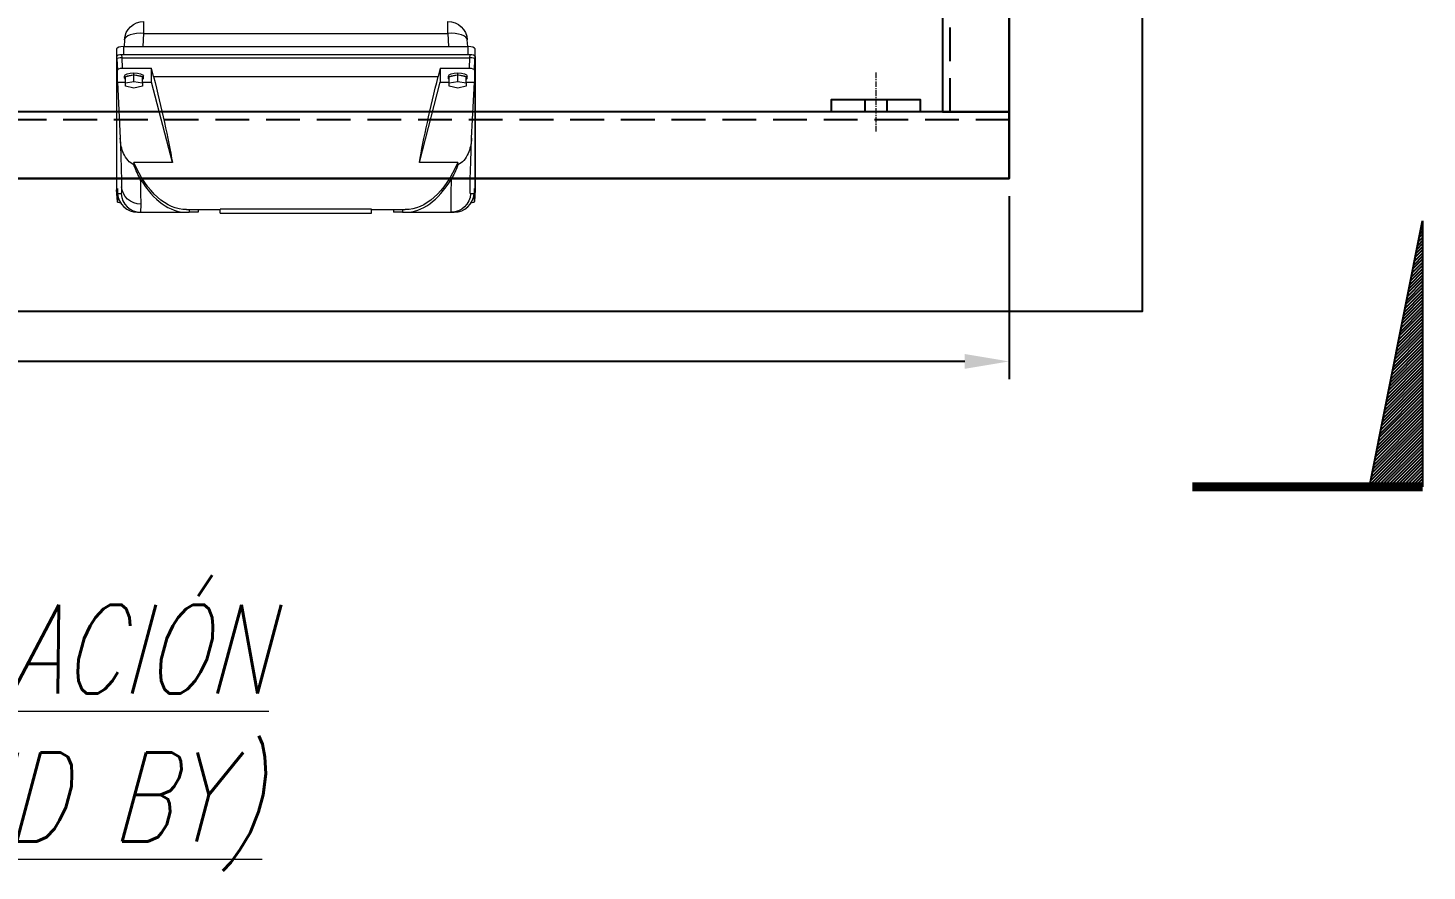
# Model space of a CAD drawing. Header units: millimetres. Extents: x -2122 to 22797, y 3569 to 89276.
# Drawn here: x 21220 to 22797, y 7873 to 8823 of the extents above; entities that cross this region are included whole.
import ezdxf

# ---------------------------------------------------------------- set-up
doc = ezdxf.new("R2010")
doc.units = ezdxf.units.MM
doc.header["$LTSCALE"] = 20
doc.linetypes.add('CENTER', pattern=[2, 1.25, -0.25, 0.25, -0.25])
doc.linetypes.add('HIDDEN', pattern=[9.525, 6.35, -3.175])
for name, color, linetype in [('IA-DIM', 7, 'Continuous'), ('IA-EJES', 4, 'CENTER'), ('IA-ESTRUCTURAS', 2, 'Continuous'), ('IA-SEGM', 1, 'HIDDEN'), ('IA-SIMBOLS', 2, 'Continuous')]:
    doc.layers.add(name, color=color, linetype=linetype)
doc.layers.add('IA-TITLE', color=6, linetype='Continuous', lineweight=13)
doc.layers.add('IA-TRAZ', color=8, linetype='Continuous', lineweight=5)
doc.styles.add('ING-AMB', font='romans.shx', dxfattribs={"width": 0.75, "oblique": 15})
doc.dimstyles.new('ING-AMB 20', dxfattribs={"dimscale": 20, "dimtxt": 3, "dimasz": 2.5, "dimexe": 1, "dimexo": 1, "dimgap": 1, "dimtad": 1, "dimdec": 0, "dimzin": 0, "dimdsep": 46, "dimtxsty": 'ING-AMB', "dimcen": 0.1, "dimclrd": 7, "dimclre": 7, "dimclrt": 2, "dimadec": 0, "dimazin": 0, "dimtfac": 1, "dimtdec": 0, "dimtmove": 0, "dimatfit": 0, "dimfxl": 1.25, "dimtolj": 1, "dimtzin": 0, "dimarcsym": 1})

# ---------------------------------------------------------------- blocks, each defined once
blk = doc.blocks.new('*D72')
at = {"layer": 'Defpoints', "color": 0, "transparency": 16777216}
for p in [(19431.3, 8653.2), (22326.3, 8653.2), (19431.3, 8447.1)]:
    blk.add_point(p, dxfattribs=at)
at = {"layer": 'IA-DIM', "color": 7, "lineweight": -2, "transparency": 16777216}
for p, q in [((19431.3, 8633.2), (19431.3, 8427.1)), ((22326.3, 8633.2), (22326.3, 8427.1)), ((22276.3, 8447.1), (19481.3, 8447.1))]:
    blk.add_line(p, q, dxfattribs=at)
at = {"layer": 'IA-DIM', "color": 7, "transparency": 16777216}
for points in [[(19481.3, 8455.5), (19481.3, 8438.8), (19431.3, 8447.1)], [(22276.3, 8455.5), (22276.3, 8438.8), (22326.3, 8447.1)]]:
    blk.add_solid(points, dxfattribs=at)
at = {"layer": 'IA-DIM', "color": 2, "transparency": 16777216, "insert": (20878.8, 8497.1), "char_height": 60, "attachment_point": 5, "style": 'ING-AMB'}
blk.add_mtext('\\A1;2895', dxfattribs=at)
blk = doc.blocks.new('A$C9f9da7af')
at = {"color": 0, "linetype": 'Continuous', "lineweight": 0}
for p, q in [((-2846.6, -2652), (-2833.2, -2651.3)), ((-2833.2, -2651.3), (-2846.5, -2652)), ((-2846.5, -2652), (-2831.7, -2652)), ((-2831.7, -2652), (-2837.7, -2652.4)), ((-2837.7, -2652.4), (-2837.7, -2656.3)), ((-2832.6, -2651.3), (-2833.2, -2651.3)), ((-2683.9, -2651.3), (-2832.6, -2651.3)), ((-2832.4, -2651.3), (-2684, -2651.3)), ((-2775.3, -2655.3), (-2712.1, -2652)), ((-2716.7, -2661.3), (-2718.6, -2670.8)), ((-2712.9, -2661.3), (-2716.7, -2661.3)), ((-2712.9, -2661.3), (-2705.6, -2661.3)), ((-2711.1, -2670.8), (-2712.9, -2661.3)), ((-2698.4, -2652), (-2712.1, -2652)), ((-2712.1, -2661.3), (-2712.1, -2652)), ((-2707.5, -2660.2), (-2705.1, -2660.2)), ((-2705.5, -2662), (-2705.6, -2661.3)), ((-2703.9, -2670), (-2705.5, -2662)), ((-2698.4, -2652), (-2685.7, -2651.4)), ((-2684.5, -2657.4), (-2696.2, -2657.9)), ((-2696.2, -2690.5), (-2696.2, -2657.9)), ((-2685.7, -2651.4), (-2683.2, -2651.3)), ((-2681.2, -2657.3), (-2684.5, -2657.5)), ((-2684.5, -3049.1), (-2684.5, -2657.5)), ((-2684, -2651.3), (-2674.6, -2651.3)), ((-2683.2, -2651.3), (-2683.9, -2651.3)), ((-2681.2, -2657.3), (-2681.2, -3049.3)), ((-2671.9, -2659.3), (-2681.2, -2659.3)), ((-2671.9, -3047.3), (-2671.9, -2659.3)), ((-2671.9, -2659.6), (-2664.4, -2660.1)), ((-2858.6, -2678.3), (-2858.6, -2674.7)), ((-2858.6, -2730), (-2858.6, -2678.3)), ((-2805.1, -2670.6), (-2802.7, -2670.7)), ((-2802.7, -2670.7), (-2802.7, -2714.1)), ((-2718.6, -2670.8), (-2716.7, -2680.3)), ((-2716.7, -2680.3), (-2712.9, -2680.3)), ((-2712.9, -2680.3), (-2711.1, -2670.8)), ((-2712.9, -2680.3), (-2705.6, -2680.3)), ((-2712.1, -2690.5), (-2712.1, -2680.3)), ((-2711.1, -2670.8), (-2703.7, -2670.8)), ((-2705.6, -2680.3), (-2705.5, -2679.5)), ((-2705.5, -2679.5), (-2703.9, -2671.5)), ((-2703.7, -2670.8), (-2703.9, -2670)), ((-2703.9, -2671.5), (-2703.7, -2670.8)), ((-2703.7, -2670.8), (-2701.5, -2670.8)), ((-2802.7, -2714.1), (-2712.1, -2690.5)), ((-2696.2, -2690.5), (-2712.1, -2690.5)), ((-2707.5, -2681.3), (-2705.1, -2681.3)), ((-2696.2, -2690.5), (-2705.6, -2692.9)), ((-2705.6, -3013.7), (-2705.6, -2692.9)), ((-2657, -2682), (-2671.9, -2681.2)), ((-2657, -3024.5), (-2657, -2682)), ((-2657, -2682), (-2643.6, -2682)), ((-2858.6, -2733.2), (-2858.6, -2730)), ((-2855.6, -2733.2), (-2858.6, -2733.2)), ((-2858.6, -2733.2), (-2858.6, -2743.3)), ((-2855.6, -2743.3), (-2858.6, -2743.3)), ((-2855.6, -2768.1), (-2855.6, -2730)), ((-2859.6, -2768.1), (-2855.1, -2768.1)), ((-2859.6, -2938.5), (-2859.6, -2768.1)), ((-2855.1, -2768.1), (-2855.1, -2938.5)), ((-2859.6, -2938.5), (-2855.1, -2938.5)), ((-2855.6, -2976.5), (-2855.6, -2938.5)), ((-2855.6, -2963.3), (-2858.6, -2963.3)), ((-2858.6, -2963.3), (-2858.6, -2973.4)), ((-2855.6, -2973.4), (-2858.6, -2973.4)), ((-2858.6, -2976.5), (-2858.6, -2973.4)), ((-2858.6, -3028.2), (-2858.6, -2976.5)), ((-2802.7, -2992.5), (-2802.7, -3035.8)), ((-2802.7, -2992.5), (-2712.1, -3016)), ((-2716.7, -3026.3), (-2718.6, -3035.8)), ((-2712.9, -3026.3), (-2716.7, -3026.3)), ((-2712.9, -3026.3), (-2705.6, -3026.3)), ((-2711.1, -3035.8), (-2712.9, -3026.3)), ((-2712.1, -3016), (-2696.2, -3016)), ((-2712.1, -3026.3), (-2712.1, -3016)), ((-2707.5, -3025.2), (-2705.1, -3025.2)), ((-2705.6, -3013.7), (-2696.2, -3016)), ((-2705.5, -3027), (-2705.6, -3026.3)), ((-2703.9, -3035), (-2705.5, -3027)), ((-2696.2, -3048.6), (-2696.2, -3016)), ((-2671.9, -3025.4), (-2657, -3024.5)), ((-2657, -3024.5), (-2643.6, -3024.5)), ((-2858.6, -3031.9), (-2858.6, -3028.2)), ((-2802.7, -3035.8), (-2805.1, -3035.9)), ((-2718.6, -3035.8), (-2716.7, -3045.3)), ((-2712.9, -3045.3), (-2711.1, -3035.8)), ((-2711.1, -3035.8), (-2703.7, -3035.8)), ((-2705.5, -3044.5), (-2703.9, -3036.5)), ((-2703.7, -3035.8), (-2703.9, -3035)), ((-2703.9, -3036.5), (-2703.7, -3035.8)), ((-2703.7, -3035.8), (-2701.5, -3035.8)), ((-2833.2, -3055.3), (-2846.6, -3054.5)), ((-2831.7, -3054.5), (-2846.5, -3054.5)), ((-2846.5, -3054.5), (-2833.2, -3055.3)), ((-2837.7, -3050.2), (-2837.7, -3054.1)), ((-2837.7, -3054.1), (-2831.7, -3054.5)), ((-2832.6, -3055.3), (-2833.2, -3055.3)), ((-2683.9, -3055.3), (-2832.6, -3055.3)), ((-2684, -3055.3), (-2832.4, -3055.3)), ((-2712.1, -3054.5), (-2775.3, -3051.3)), ((-2716.7, -3045.3), (-2712.9, -3045.3)), ((-2712.9, -3045.3), (-2705.6, -3045.3)), ((-2712.1, -3054.5), (-2712.1, -3045.3)), ((-2712.1, -3054.5), (-2698.4, -3054.5)), ((-2707.5, -3046.3), (-2705.1, -3046.3)), ((-2705.6, -3045.3), (-2705.5, -3044.5)), ((-2685.7, -3055.1), (-2698.4, -3054.5)), ((-2696.2, -3048.6), (-2684.5, -3049.2)), ((-2683.2, -3055.3), (-2685.7, -3055.1)), ((-2684.5, -3049.1), (-2681.2, -3049.3)), ((-2674.6, -3055.3), (-2684, -3055.3)), ((-2683.2, -3055.3), (-2683.9, -3055.3)), ((-2681.2, -3047.3), (-2671.9, -3047.3)), ((-2664.4, -3046.5), (-2671.9, -3046.9))]:
    blk.add_line(p, q, dxfattribs=at)
for centre, start, end in [((-2665.6, -2682), 0, 86.7459), ((-2665.6, -3024.5), 273.2541, 0)]:
    blk.add_arc(centre, 22, start, end, dxfattribs=at)
at = {"color": 0, "linetype": 'Continuous', "lineweight": 0, "extrusion": (0, 0, -1)}
for centre, major_axis, ratio, start_param, end_param in [((-2836.6, -2674.4), (-15.5, -15.8), 0.987528, -5.494526, -3.972929), ((-2833.2, -2657.3), (-0.01, 6.01), 0.342019, -0.019079, 0.000363), ((-2832.4, -2659.3), (0, 8), 0.34202, -0.059517, 0), ((-2685.4, -2657.4), (0.31, -5.99), 0.158157, -3.123232, -1.570337), ((-2684, -2659.3), (0, 8), 0.34202, 0, 0.059517), ((-2683.2, -2657.3), (0, -6.01), 0.341759, -3.141834, -1.572864), ((-2674.6, -2659.3), (0, 8), 0.34202, 0, 1.570796), ((-2665.6, -2682), (1.2, 22), 0.390197, 0, 1.548615), ((-2705.6, -2730), (153, 0), 0.518632, -3.141593, -2.431142), ((-2705.6, -2976.5), (153, 0), 0.518632, -3.852044, -3.141593), ((-2665.6, -3024.5), (1.2, -22), 0.390197, -1.548615, 0), ((-2836.6, -3028.2), (-22, 0), 0.999839, -1.521597, 0), ((-2836.6, -3032.2), (15.5, -15.8), 0.987528, 0.831336, 2.352933), ((-2833.2, -3049.2), (-0.01, -6.01), 0.342019, -0.000363, 0.019079), ((-2832.4, -3047.3), (0, -8), 0.34202, 0, 0.059517), ((-2685.4, -3049.1), (-0.31, -5.99), 0.158157, -1.571256, -0.01836), ((-2684, -3047.3), (0, -8), 0.34202, -0.059517, 0), ((-2683.2, -3049.2), (0, 6.01), 0.341759, 1.572864, 3.141834), ((-2674.6, -3047.3), (0, -8), 0.34202, -1.570796, 0)]:
    blk.add_ellipse(centre, major_axis=major_axis, ratio=ratio, start_param=start_param, end_param=end_param, dxfattribs=at)
at = {"color": 0, "linetype": 'Continuous', "lineweight": 0}
for centre, major_axis, ratio, start_param, end_param in [((-2836.6, -2678.3), (-22, 0), 0.999839, -1.521597, 0), ((-2846.5, -2658.1), (-0.01, 6.01), 0.342019, -0.000363, 1.222588), ((-2706.7, -2649.9), (131, 6.5), 0.017881, 3.140712, 4.159947), ((-2707.5, -2670.8), (0, 10.6), 0.34202, -0.449938, 0.449938), ((-2707.5, -2670.8), (0, 10.6), 0.34202, -1.497136, -0.597259), ((-2705.1, -2670.8), (0, 10.6), 0.34202, -1.570796, 0), ((-2698.4, -2658.1), (0.05, 6.01), 0.363395, -1.550171, 0.002724), ((-2703.9, -2658.4), (19.4, 1.1), 0.308586, -0.016993, -0.000919), ((-2705.6, -2730), (150, 0), 0.518632, -4.008599, -3.141593), ((-2707.5, -2670.8), (0, -10.6), 0.34202, -0.449938, 0.449938), ((-2707.5, -2670.8), (0, 10.6), 0.34202, -2.544333, -1.644457), ((-2705.1, -2670.8), (0, -10.6), 0.34202, 0, 1.570796), ((-2705.6, -2679.1), (150, 38.1), 0.086139, -2.296444, -1.592654), ((-2705.6, -2976.5), (150, 0), 0.518632, -3.141593, -2.274586), ((-2705.6, -3027.4), (150, -38.1), 0.086139, 1.592654, 2.296444), ((-2828.7, -3027.8), (0, -22), 0.939693, -1.570796, -0.05236), ((-2707.5, -3035.8), (0, 10.5), 0.34202, -0.449938, 0.449938), ((-2707.5, -3035.8), (0, 10.6), 0.34202, -1.497136, -0.597259), ((-2705.1, -3035.8), (0, 10.6), 0.34202, -1.570796, 0), ((-2707.5, -3035.8), (0, 10.6), 0.34202, -2.544333, -1.644457), ((-2705.1, -3035.8), (0, -10.6), 0.34202, 0, 1.570796), ((-2846.5, -3048.5), (-0.01, -6.01), 0.342019, -1.222588, 0.000363), ((-2707.5, -3035.8), (0, -10.5), 0.34202, -0.449938, 0.449938), ((-2698.4, -3048.5), (-0.05, 6.01), 0.363395, -3.144317, -1.591421), ((-2703.9, -3048.1), (19.4, -1.1), 0.308592, 0.000919, 0.016993)]:
    blk.add_ellipse(centre, major_axis=major_axis, ratio=ratio, start_param=start_param, end_param=end_param, dxfattribs=at)
for points, knots in [([(-2775.3, -2655.3), (-2781.7, -2655.6), (-2787.4, -2656.9), (-2795.1, -2660.3), (-2797.8, -2662), (-2802.2, -2665.9), (-2803.9, -2668.1), (-2805.1, -2670.6)], [0.000001, 0.000001, 0.000001, 0.000001, 1.922444, 1.922444, 3.059819, 3.059819, 4.071033, 4.071033, 4.071033, 4.071033]), ([(-2821.6, -2678.3), (-2823.9, -2678.3), (-2826.1, -2678.4), (-2828.2, -2678.4), (-2832.1, -2678.5), (-2835.7, -2678.6), (-2838.9, -2678.6), (-2842.1, -2678.7), (-2845, -2678.7), (-2847.4, -2678.7), (-2849.9, -2678.7), (-2851.9, -2678.7), (-2853.6, -2678.7), (-2855.3, -2678.7), (-2856.5, -2678.6), (-2857.3, -2678.5), (-2858.2, -2678.5), (-2858.6, -2678.4), (-2858.6, -2678.3)], [2.7802077, 2.7802077, 2.7802077, 2.7802077, 2.8498142, 2.8498142, 2.8498142, 2.977983, 2.977983, 2.977983, 3.1061519, 3.1061519, 3.1061519, 3.2343208, 3.2343208, 3.2343208, 3.3624896, 3.3624896, 3.3624896, 3.4906585, 3.4906585, 3.4906585, 3.4906585]), ([(-2805.1, -2670.6), (-2808.2, -2671.7), (-2811.1, -2672.9), (-2816.6, -2675.5), (-2819.2, -2676.8), (-2821.6, -2678.3)], [-2.34411, -2.34411, -2.34411, -2.34411, -1.17226, -1.17226, 0, 0, 0, 0]), ([(-2858.6, -3028.2), (-2858.6, -3028.1), (-2857.8, -3028), (-2856.3, -3027.9), (-2854.7, -3027.9), (-2852.4, -3027.8), (-2849.4, -3027.8)], [5.9341195, 5.9341195, 5.9341195, 5.9341195, 6.1086524, 6.1086524, 6.1086524, 6.2831853, 6.2831853, 6.2831853, 6.2831853]), ([(-2849.4, -3027.8), (-2846.4, -3027.8), (-2842.8, -3027.9), (-2838.6, -3027.9), (-2834.3, -3028), (-2829.4, -3028.1), (-2824, -3028.2), (-2823.2, -3028.2), (-2822.4, -3028.3), (-2821.6, -3028.3)], [0, 0, 0, 0, 0.1685805, 0.1685805, 0.1685805, 0.3369884, 0.3369884, 0.3369884, 0.3613844, 0.3613844, 0.3613844, 0.3613844]), ([(-2821.6, -3028.3), (-2819.2, -3029.7), (-2816.6, -3031.1), (-2811.1, -3033.6), (-2808.2, -3034.8), (-2805.1, -3035.9)], [-2.346061, -2.346061, -2.346061, -2.346061, -1.173025, -1.173025, -0.000002, -0.000002, -0.000002, -0.000002]), ([(-2805.1, -3035.9), (-2803.9, -3038.4), (-2802.2, -3040.6), (-2797.8, -3044.6), (-2795.1, -3046.2), (-2787.5, -3049.7), (-2781.7, -3051), (-2775.3, -3051.3)], [0.000008, 0.000008, 0.000008, 0.000008, 0.834313, 0.834313, 1.758896, 1.758896, 3.342916, 3.342916, 3.342916, 3.342916]), ([(-2829.8, -3049.8), (-2832.4, -3049.8), (-2834.4, -3049.8), (-2835.7, -3049.9), (-2837, -3050), (-2837.7, -3050.1), (-2837.7, -3050.2)], [0, 0, 0, 0, 0.1745329, 0.1745329, 0.1745329, 0.3490659, 0.3490659, 0.3490659, 0.3490659]), ([(-2775.3, -3051.3), (-2781.4, -3051.1), (-2787.2, -3050.8), (-2792.7, -3050.7), (-2798.2, -3050.5), (-2803.4, -3050.3), (-2808, -3050.2), (-2812.7, -3050.1), (-2816.9, -3050), (-2820.5, -3049.9), (-2824.2, -3049.8), (-2827.3, -3049.8), (-2829.8, -3049.8)], [5.6130157, 5.6130157, 5.6130157, 5.6130157, 5.7787156, 5.7787156, 5.7787156, 5.9461085, 5.9461085, 5.9461085, 6.1134737, 6.1134737, 6.1134737, 6.2831853, 6.2831853, 6.2831853, 6.2831853])]:
    blk.add_open_spline(points, degree=3, knots=knots, dxfattribs=at)
blk = doc.blocks.new('*X23')
at = {"color": 0}
for p, q in [((11.132, 3), (13.665, 5.533)), ((11.309, 3), (13.886, 5.577)), ((11.485, 3), (14.107, 5.621)), ((11.662, 3), (14.328, 5.666)), ((11.839, 3), (14.549, 5.71)), ((12.016, 3), (14.77, 5.754)), ((12.192, 3), (14.99, 5.798)), ((12.369, 3), (15.211, 5.842)), ((12.546, 3), (15.432, 5.886)), ((12.723, 3), (15.653, 5.931)), ((12.899, 3), (15.874, 5.975)), ((13.076, 3), (16, 5.924)), ((13.253, 3), (16, 5.747)), ((13.43, 3), (16, 5.57)), ((7.95, 3), (9.687, 4.737)), ((8.127, 3), (9.908, 4.782)), ((8.303, 3), (10.129, 4.826)), ((8.48, 3), (10.35, 4.87)), ((8.657, 3), (10.571, 4.914)), ((8.834, 3), (10.792, 4.958)), ((9.01, 3), (11.013, 5.003)), ((9.187, 3), (11.234, 5.047)), ((9.364, 3), (11.455, 5.091)), ((9.541, 3), (11.676, 5.135)), ((9.718, 3), (11.897, 5.179)), ((9.894, 3), (12.118, 5.224)), ((10.071, 3), (12.339, 5.268)), ((10.248, 3), (12.56, 5.312)), ((10.425, 3), (12.781, 5.356)), ((10.601, 3), (13.002, 5.4)), ((10.778, 3), (13.223, 5.445)), ((10.955, 3), (13.444, 5.489)), ((13.607, 3), (16, 5.393)), ((13.783, 3), (16, 5.217)), ((13.96, 3), (16, 5.04)), ((14.137, 3), (16, 4.863)), ((4.945, 3), (5.931, 3.986)), ((5.121, 3), (6.152, 4.03)), ((5.298, 3), (6.373, 4.075)), ((5.475, 3), (6.594, 4.119)), ((5.652, 3), (6.815, 4.163)), ((5.828, 3), (7.036, 4.207)), ((6.005, 3), (7.257, 4.251)), ((6.182, 3), (7.477, 4.295)), ((6.359, 3), (7.698, 4.34)), ((6.536, 3), (7.919, 4.384)), ((6.712, 3), (8.14, 4.428)), ((6.889, 3), (8.361, 4.472)), ((7.066, 3), (8.582, 4.516)), ((7.243, 3), (8.803, 4.561)), ((7.419, 3), (9.024, 4.605)), ((7.596, 3), (9.245, 4.649)), ((7.773, 3), (9.466, 4.693)), ((14.314, 3), (16, 4.686)), ((14.49, 3), (16, 4.51)), ((14.667, 3), (16, 4.333)), ((14.844, 3), (16, 4.156)), ((15.021, 3), (16, 3.979)), ((1.763, 3), (1.953, 3.191)), ((1.939, 3), (2.174, 3.235)), ((2.116, 3), (2.395, 3.279)), ((2.293, 3), (2.616, 3.323)), ((2.47, 3), (2.837, 3.367)), ((2.646, 3), (3.058, 3.412)), ((2.823, 3), (3.279, 3.456)), ((3, 3), (3.5, 3.5)), ((3.177, 3), (3.721, 3.544)), ((3.354, 3), (3.942, 3.588)), ((3.53, 3), (4.163, 3.633)), ((3.707, 3), (4.384, 3.677)), ((3.884, 3), (4.605, 3.721)), ((4.061, 3), (4.826, 3.765)), ((4.237, 3), (5.047, 3.809)), ((4.414, 3), (5.268, 3.854)), ((4.591, 3), (5.489, 3.898)), ((4.768, 3), (5.71, 3.942)), ((15.198, 3), (16, 3.802)), ((15.374, 3), (16, 3.626)), ((15.551, 3), (16, 3.449)), ((15.728, 3), (16, 3.272)), ((1.055, 3), (1.069, 3.014)), ((1.232, 3), (1.29, 3.058)), ((1.409, 3), (1.511, 3.102)), ((1.586, 3), (1.732, 3.146)), ((15.905, 3), (16, 3.095))]:
    blk.add_line(p, q, dxfattribs=at)
blk = doc.blocks.new('FLECOR')
at = {"layer": 'IA-SIMBOLS'}
for p, q in [((0, -9.977), (-15, -12.977)), ((-15, -12.977), (0, -12.977))]:
    blk.add_line(p, q, dxfattribs=at)
at = {"layer": 'IA-SIMBOLS', "const_width": 0.5}
blk.add_lwpolyline([(0, -12.977), (0, 0)], dxfattribs=at)
at = {"layer": 'IA-SIMBOLS'}
blk.add_blockref('*X23', (-16, -15.977), dxfattribs=at)

msp = doc.modelspace()

# ---------------------------------------------------------------- linework, layer by layer
for points in [[(19281.3, 9903.2), (22476.3, 9903.2), (22476.3, 8503.2), (19281.3, 8503.2)], [(19431.3, 9753.2), (22326.3, 9753.2), (22326.3, 8653.2), (19431.3, 8653.2)]]:
    msp.add_lwpolyline(points, close=True)
at = {"layer": 'IA-EJES', "lineweight": 15, "ltscale": 0.25}
msp.add_line((22176.1, 8772.6, 0), (22176.1, 8705.2, 0), dxfattribs=at)
at = {"layer": 'IA-ESTRUCTURAS'}
for points in [[(22251.3, 8728.2), (22326.3, 8728.2), (22326.3, 9678.2), (22251.3, 9678.2), (22251.3, 8728.2), (22251.3, 8728.2)], [(19431.3, 8728.2), (19431.3, 8653.2), (22326.3, 8653.2), (22326.3, 8728.2), (19431.3, 8728.2), (19506.3, 8728.2)]]:
    msp.add_lwpolyline(points, dxfattribs=at)
at = {"layer": 'IA-ESTRUCTURAS', "color": 2, "elevation": 0}
msp.add_lwpolyline([(22226.1, 8728.2), (22126.1, 8728.2), (22126.1, 8742.2), (22226.1, 8742.2)], close=True, dxfattribs=at)
at = {"layer": 'IA-SEGM', "ltscale": 0.3}
for p, q in [((22259.8, 8728.2), (22259.8, 9678.2)), ((22163.6, 8742.2, 0), (22163.6, 8728.2, 0)), ((22188.6, 8742.2, 0), (22188.6, 8728.2, 0)), ((19431.3, 8719.7), (22326.3, 8719.7))]:
    msp.add_line(p, q, dxfattribs=at)

# ---------------------------------------------------------------- block references
at = {"layer": 'IA-SIMBOLS', "xscale": -20, "yscale": 20, "zscale": 20, "rotation": 90}
msp.add_blockref('FLECOR', (22532.9, 8305.7, -395), dxfattribs=at)
at = {"layer": 'IA-TRAZ', "xscale": -1, "rotation": 270}
msp.add_blockref('A$C9f9da7af', (24375.6, 11473.8), dxfattribs=at)

# ---------------------------------------------------------------- texts
at = {"layer": 'IA-TITLE', "insert": (19655.3, 8173), "char_height": 100, "attachment_point": 1, "style": 'ING-AMB'}
msp.add_mtext_dynamic_manual_height_columns('\\pi489.85841;{\\LBOMBA DE RECIRCULACIÓN\\P\\pi511.03364;940-PP-502 (STAND BY)}', width=2506.512, gutter_width=250, heights=[0], dxfattribs=at)

# ---------------------------------------------------------------- dimensions: what is measured, and where the dimension line sits
at = {"layer": 'IA-DIM'}
dim = msp.add_linear_dim(base=(19431.3, 8447.1), p1=(22326.3, 8653.2), p2=(19431.3, 8653.2), dimstyle='ING-AMB 20', override={"dimpost": '\\X'}, dxfattribs=at)
dim.commit()
dim.dimension.update_dxf_attribs({"geometry": '*D72', "text_midpoint": (20878.8, 8497.1)})

doc.saveas('drawing.dxf')
